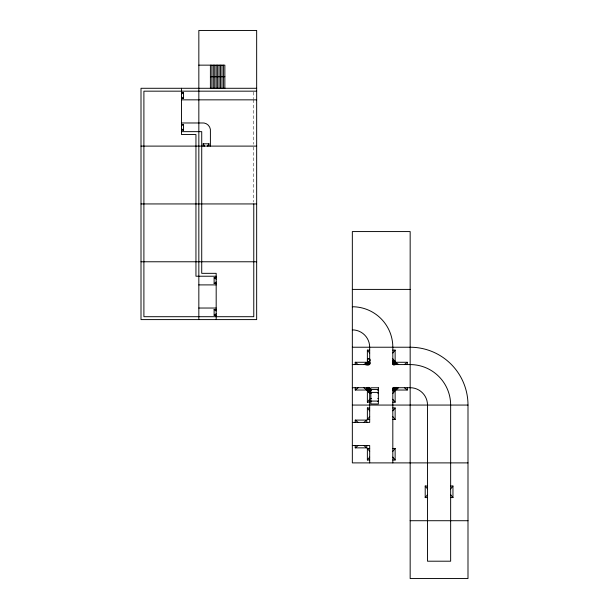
<?xml version="1.0" encoding="UTF-8"?>
<svg xmlns="http://www.w3.org/2000/svg" width="609" height="609" viewBox="0 0 609 609"><rect width="100%" height="100%" fill="white"/><g stroke="black" fill="none" stroke-linecap="round" stroke-linejoin="round"><path stroke-width="0.46" stroke-dasharray="3.04 2.28" d="M253.77 92.119L253.77 98.749M253.77 99.693L253.77 144.211M253.77 147.058L253.77 202.043"/><path stroke-width="0.91" d="M207.509 146.107L208.956 143.793L203.17 143.793L203.17 146.107M392.82 353.014L395.127 350.122L392.82 350.122M369.686 402.168L367.372 402.168L369.686 399.276M369.686 419.517L367.372 419.517L369.686 416.625M392.82 393.498L395.127 390.605L392.82 390.605M392.82 410.847L395.127 407.954L392.82 407.954M369.686 460.001L367.372 460.001L369.686 457.108M392.82 451.322L395.127 448.437L392.82 448.437M427.51 497.591L425.204 497.591L427.51 494.698M450.645 488.913L452.959 486.02L450.645 486.02M367.311 364.06L367.311 361.982L369.161 361.982L369.161 364.289L365.461 364.289L365.811 362.553L366.968 362.553L367.311 364.289M367.707 363.01L368.156 362.644M367.661 362.553L369.161 362.21M393.102 362.21L393.68 361.86L393.338 360.361L393.102 364.06L395.416 364.06L395.416 362.21L394.838 362.553L395.188 364.06M369.161 390.08L367.661 390.43L367.661 391.587L369.397 391.937L369.397 388.23L367.082 388.23L367.082 390.08L369.397 390.08M367.311 388.23L369.161 388.23M393.338 364.06L394.838 363.71M393.338 390.08L394.838 389.737L395.188 390.316L393.338 390.316L393.338 388.002L397.038 388.23L395.538 388.58L395.188 388.002M394.838 389.737L395.188 388.23M363.9 364.578L366.793 362.271L355.23 362.271L355.23 364.578M355.23 387.712L355.23 390.026L358.122 387.712M404.384 364.578L407.276 362.271L407.276 364.578M398.598 387.712L395.705 390.026L407.276 390.026L407.276 387.712M363.9 422.41L366.793 420.096L366.793 422.41M355.23 445.544L355.23 447.859L358.122 445.544M181.49 94.06L183.553 92.614L183.553 98.399L181.49 98.399M181.49 125.865L183.553 124.426L183.553 130.204L181.49 130.204M216.18 277.674L214.117 277.674L214.117 283.451L216.18 282.005M216.18 309.479L214.117 309.479L214.117 315.264L216.18 313.818M198.838 65.148L224.858 65.148L224.858 88.282M210.402 76.711L224.858 76.711M256.663 88.282L141.006 88.282L141.006 319.596L256.663 319.596L256.663 30.45L198.838 30.45L198.838 319.596M256.663 91.167L143.899 91.167L143.899 316.703L253.77 316.703L253.77 203.939M181.49 92.614L183.553 92.614M181.49 99.846L256.663 99.846M181.49 122.98L201.724 122.98A7.666 7.666 0 0 1 210.402 131.651L210.402 146.107M181.49 124.426L183.553 124.426M181.49 131.651L201.724 131.651L201.724 273.334L216.18 273.334L216.18 319.596M141.006 146.107L256.663 146.107M141.006 203.939L256.663 203.939M141.006 261.771L256.663 261.771M216.18 276.227L195.946 276.227L195.946 134.543L181.49 134.543L181.49 88.282M214.117 283.451L216.18 283.451M198.838 284.898L216.18 284.898M352.337 289.404L410.161 289.404M198.838 308.032L216.18 308.032M214.117 315.264L216.18 315.264M352.337 347.229L410.161 347.229A57.832 57.832 0 0 1 467.994 405.061L467.994 578.55L410.161 578.55L410.161 231.572L352.337 231.572L352.337 462.893L467.994 462.893M369.686 361.693L367.372 361.693L367.372 350.122L369.686 350.122M367.95 358.8L369.686 358.8M392.531 360.703L393.102 360.703M393.68 360.703L394.838 360.703L394.838 361.86L393.68 361.86M392.82 361.693L395.127 361.693L395.127 350.122M392.531 361.86L393.102 361.86L392.531 361.921L392.531 360.65M367.311 362.21L369.397 362.21L369.397 364.06L365.461 364.06M395.705 364.578L395.705 362.271L407.276 362.271M369.975 362.5L369.397 362.5L369.975 362.553L369.975 363.771M392.531 362.5L393.102 362.5L392.531 362.553L392.531 363.771L393.102 363.71M395.995 362.5L395.416 362.5L395.995 362.553L395.995 363.771M393.338 362.21L394.838 362.553M366.968 362.789L367.661 362.789M367.745 363.055L368.156 362.804L367.988 363.276M366.968 363.482L367.661 363.482M365.811 363.71L366.968 363.71M367.661 363.71L369.161 364.06M369.397 363.71L369.975 363.71M395.416 363.771L395.995 363.71M352.337 364.578L369.686 364.578L369.686 347.229A17.349 17.349 0 0 0 352.337 329.88M368.871 364.867L367.6 364.867L367.6 364.289M393.68 364.867L393.68 364.289L393.627 364.867L394.898 364.867L394.898 364.289M368.871 387.423L367.6 387.423L367.6 388.002M393.68 387.423L393.68 388.002L393.627 387.423L394.898 387.423L394.898 388.002M395.477 387.423L396.748 387.423L396.748 388.002L396.687 387.423M352.337 387.712L369.686 387.712L369.686 422.41L352.337 422.41M397.038 388.23L393.102 388.23L393.102 390.08L395.188 390.08M367.082 388.519L366.504 388.519L366.504 389.798L367.082 389.737M369.397 388.519L369.975 388.519L369.975 389.798L369.397 389.798M393.102 388.519L392.531 388.519L392.531 389.798L393.102 389.798M366.504 388.58L367.082 388.58M369.397 388.58L369.975 388.58M392.531 388.58L393.102 388.58M393.338 388.23L394.838 388.58M394.838 388.808L395.538 388.808M370.843 389.516L378.356 389.516M394.838 389.509L395.538 389.509M355.23 390.026L366.793 390.026L366.793 387.712M369.397 390.43L369.975 390.43M370.843 390.422L371.421 390.422M377.778 390.422L378.356 390.422M367.372 402.168L367.372 390.605L369.686 390.605M393.68 390.894L393.68 390.316L393.627 390.894L394.898 390.894L394.838 390.316M369.397 391.648L369.975 391.587M370.843 392.409L378.356 392.409M370.843 393.231L371.421 393.231M377.778 393.231L378.356 393.231M370.843 398.514L371.421 398.514M377.778 398.514L378.356 398.514M370.843 401.08L378.356 401.08M370.843 401.331L371.421 401.331M377.778 401.331L378.356 401.331M392.82 402.168L395.127 402.168L395.127 390.605M352.337 405.061L467.994 405.061M367.372 419.517L367.372 407.954L369.686 407.954M392.82 419.517L395.127 419.517L395.127 407.954M355.23 422.41L355.23 420.096L366.793 420.096M352.337 445.544L369.686 445.544L369.686 462.893M355.23 447.859L366.793 447.859L366.793 445.544M367.372 460.001L367.372 448.437L369.686 448.437M392.82 460.001L395.127 460.001L395.127 448.437M425.204 497.591L425.204 486.02L427.51 486.02M450.645 497.591L452.959 497.591L452.959 486.02M410.161 520.718L467.994 520.718M181.49 96.953L183.553 98.399M181.49 128.758L183.553 130.204M214.117 277.674L216.18 279.12M214.117 309.479L216.18 310.925M395.705 362.271L398.598 364.578M404.384 387.712L407.276 390.026M355.23 362.271L358.122 364.578M363.9 387.712L366.793 390.026M355.23 420.096L358.122 422.41M363.9 445.544L366.793 447.859M367.707 389.28L368.156 389.486M392.82 358.8L395.127 361.693M367.372 350.122L369.686 353.014M392.82 399.276L395.127 402.168M392.82 416.625L395.127 419.517M367.372 390.605L369.686 393.498M450.645 494.698L452.959 497.591M367.372 407.954L369.686 410.847M425.204 486.02L427.51 488.913M392.82 457.108L395.127 460.001M367.372 448.437L369.686 451.322M203.17 143.793L204.616 146.107M396.687 388.58L396.687 389.737L395.538 389.737L395.538 388.58M395.538 387.423L395.477 388.002M395.188 362.21L395.188 364.289L393.338 364.289L393.338 360.361M394.609 361.86L394.609 362.553M393.916 361.86L393.916 362.553M393.68 362.553L393.68 363.71M393.68 388.58L393.68 389.737M392.82 462.893L392.82 387.712L410.161 387.712A17.349 17.349 0 0 1 427.51 405.061L427.51 561.201L450.645 561.201L450.645 405.061A40.483 40.483 0 0 0 410.161 364.578L392.82 364.578L392.82 347.229A40.483 40.483 0 0 0 352.337 306.753M369.975 390.369L369.975 391.648M369.161 391.937L369.161 388.002L367.311 388.002L367.311 390.08M368.818 361.982L368.871 361.403L367.6 361.403L367.6 361.982M368.818 362.553L368.818 363.71M368.871 364.289L368.818 364.867M368.818 387.423L368.871 388.002M368.818 388.58L368.818 389.737M368.818 390.43L368.818 391.587M368.59 389.737L368.59 390.43M367.889 389.737L367.889 390.43M367.661 361.403L367.661 361.982M367.661 364.289L367.661 364.867M367.661 387.423L367.661 388.002M367.661 388.58L367.661 389.737M367.021 364.289L367.021 364.867L365.75 364.867L365.75 364.289M366.968 364.289L366.968 364.867M223.412 65.148L223.412 88.282M221.965 65.148L221.965 88.282M220.519 65.148L220.519 88.282M219.073 65.148L219.073 88.282M217.626 65.148L217.626 88.282M216.18 65.148L216.18 88.282M214.741 65.148L214.741 88.282M213.295 65.148L213.295 88.282M211.848 65.148L211.848 88.282M210.402 65.148L210.402 88.282M208.956 143.793L208.956 146.107M368.095 361.495A1.446 1.446 0 0 1 367.889 359.135A1.446 1.446 0 0 1 370.173 359.752A1.446 1.446 0 0 1 368.818 361.693M378.356 387.781L370.843 387.781L370.843 403.973L378.356 403.973L378.356 387.781"/></g></svg>
